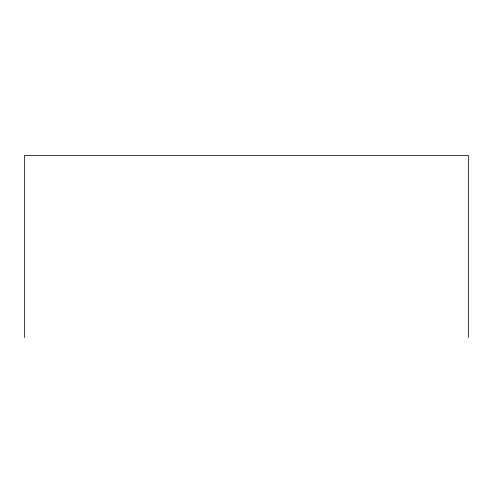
<?xml version="1.0" encoding="UTF-8"?>
<svg xmlns="http://www.w3.org/2000/svg" width="493" height="493" viewBox="0 0 493 493"><rect width="100%" height="100%" fill="white"/><g stroke="black" fill="none" stroke-linecap="round" stroke-linejoin="round"><path stroke-width="0.74" d="M468.35 337.576L468.35 155.424L24.65 155.424L24.65 337.576"/></g></svg>
